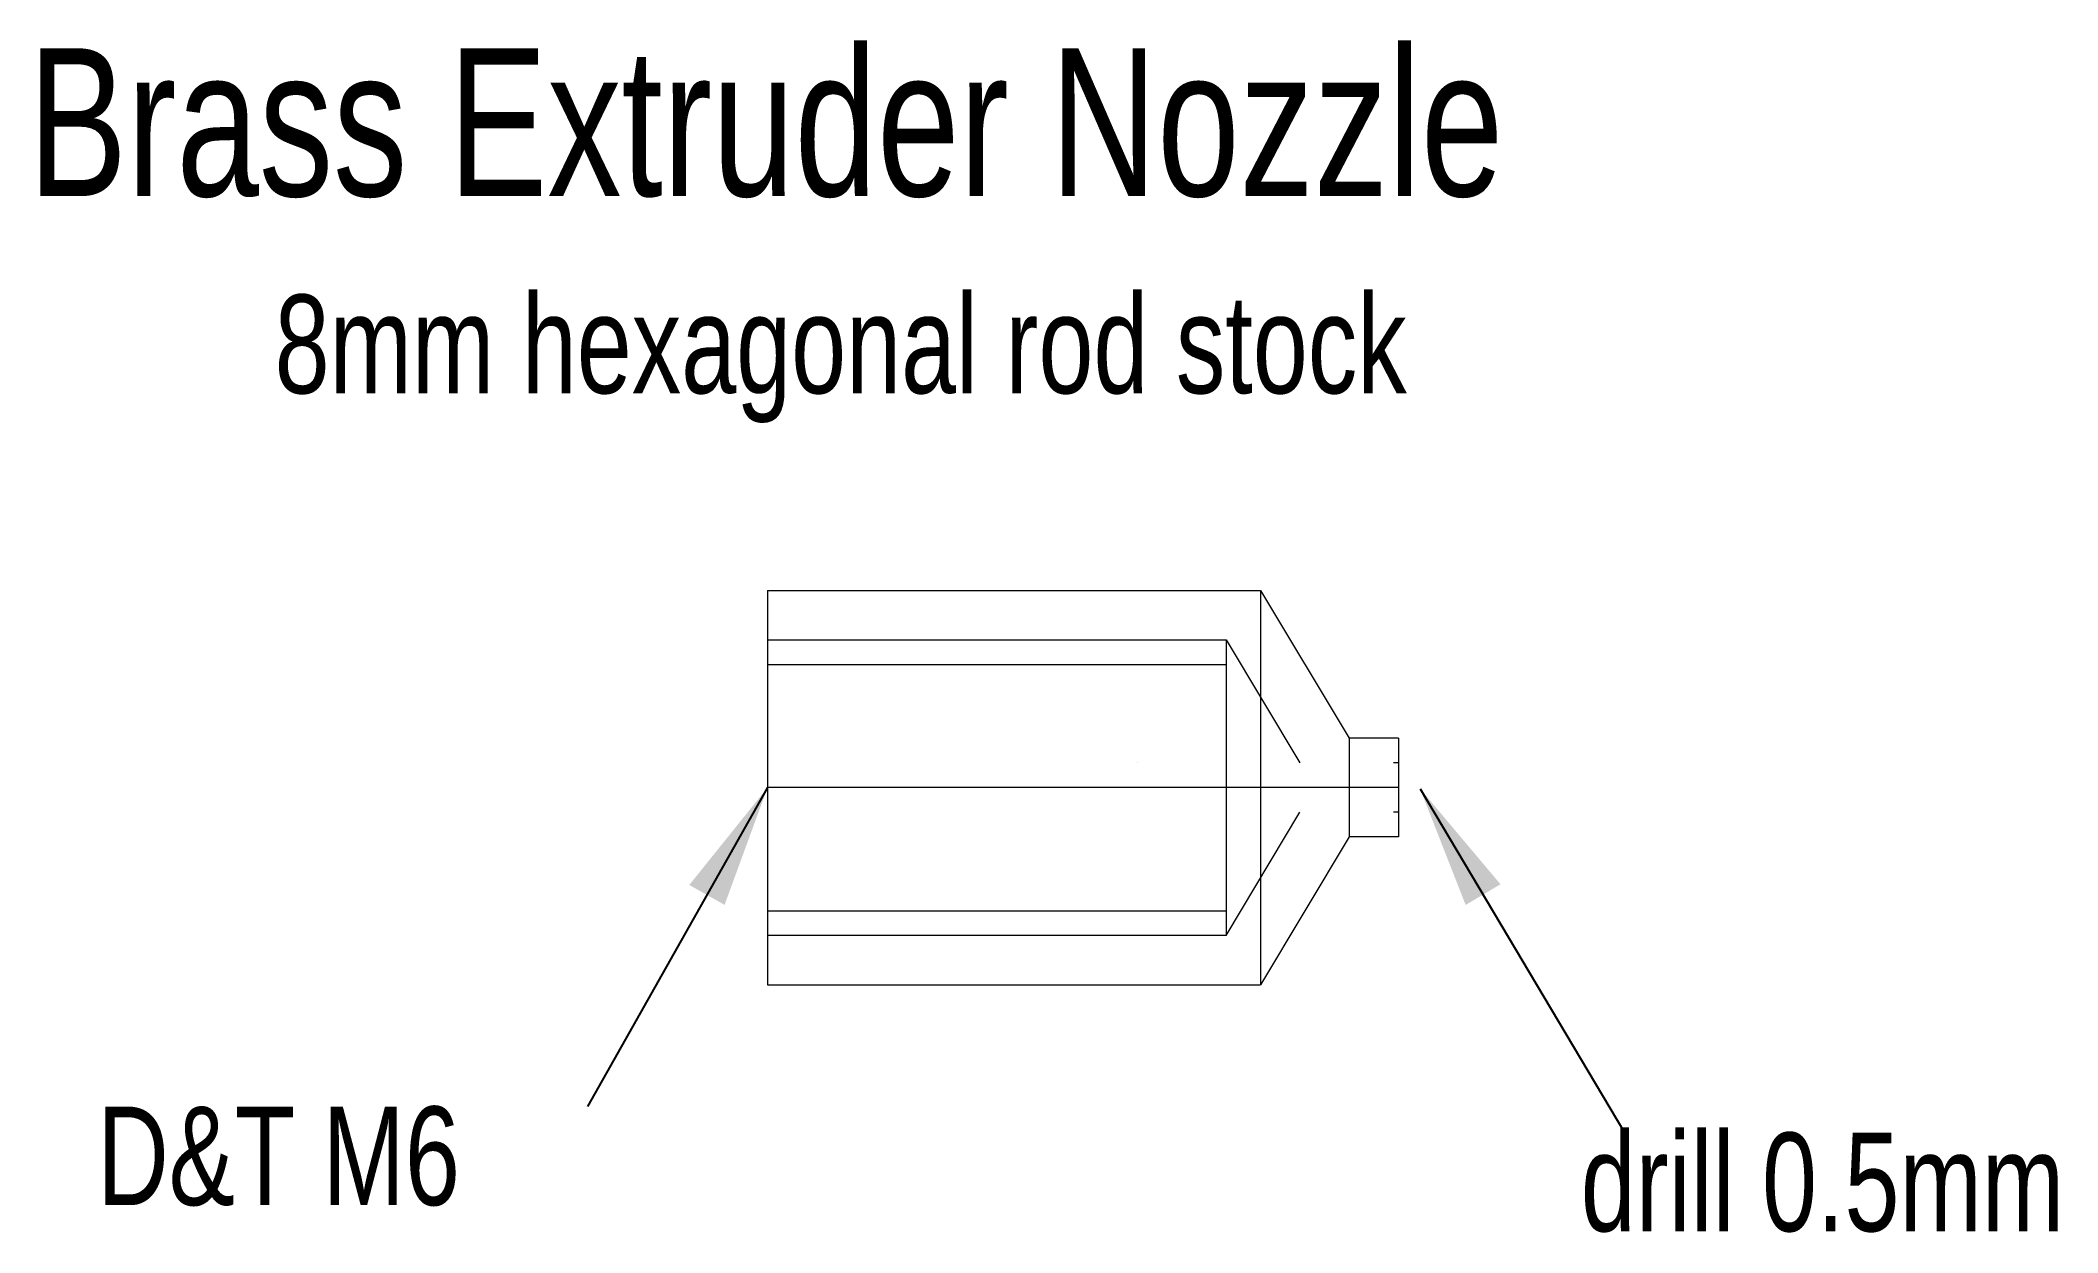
# Model space of a CAD drawing. Header units: millimetres. Extents: x 65.2 to 106.2, y 51 to 75.2.
import ezdxf

# ---------------------------------------------------------------- set-up
doc = ezdxf.new("R2010")
doc.units = ezdxf.units.MM
for name, pattern in [('CENTER2', [28.575, 19.05, -3.175, 3.175, -3.175]), ('DASHEDX2', [38.1, 25.4, -12.7]), ('DOT2', [3.175, 0, -3.175])]:
    doc.linetypes.add(name, pattern=pattern)
doc.layers.get('0').update_dxf_attribs({"linetype": 'CONTINUOUS', "lineweight": 0, "true_color": 0x000000})
doc.styles.get("Standard").update_dxf_attribs({"font": 'txt', "width": 0.75})
doc.dimstyles.get("Standard").update_dxf_attribs({"dimtxt": 2.5, "dimasz": 2.5, "dimexe": 1.25, "dimexo": 0.625, "dimtad": 1, "dimtxsty": 'Standard', "dimcen": 2.5, "dimadec": 0, "dimazin": 0, "dimtfac": 1, "dimtmove": 0, "dimatfit": 3, "dimfxl": 1, "dimarcsym": 0})

msp = doc.modelspace()

# ---------------------------------------------------------------- linework, layer by layer
for p, q in [((80, 64), (80, 56)), ((80, 64), (90, 64)), ((90, 64), (91.803, 61)), ((90, 64), (90, 56)), ((92.803, 61), (91.803, 61)), ((91.803, 61), (91.803, 59)), ((92.803, 61), (92.803, 59)), ((91.803, 59), (90, 56)), ((92.803, 59), (91.803, 59)), ((80, 56), (90, 56))]:
    msp.add_line(p, q)
at = {"linetype": 'DASHEDX2', "lineweight": 0}
for p, q in [((80, 63), (89.303, 63)), ((89.303, 63), (90.803, 60.5)), ((89.303, 63), (89.303, 57)), ((80, 62.5), (89.303, 62.5)), ((89.303, 57), (90.803, 59.5)), ((80, 57.5), (89.303, 57.5)), ((89.303, 57), (80, 57))]:
    msp.add_line(p, q, dxfattribs=at)
at = {"linetype": 'DASHEDX2', "lineweight": 5}
msp.add_line((87.5, 60.5), (87.5, 60.5), dxfattribs=at)
at = {"linetype": 'DOT2'}
for p, q in [((92.803, 60.5), (90.803, 60.5)), ((92.803, 59.5), (90.803, 59.5))]:
    msp.add_line(p, q, dxfattribs=at)
at = {"linetype": 'CENTER2'}
msp.add_line((92.803, 60), (80, 60), dxfattribs=at)

# ---------------------------------------------------------------- texts
at = {"insert": (65, 75), "char_height": 3, "width": 100, "attachment_point": 1}
msp.add_mtext('Brass\\~Extruder\\~Nozzle', dxfattribs=at)
at = {"lineweight": 5, "char_height": 2, "width": 100, "attachment_point": 1}
for s, insert in [('8mm\\~hexagonal\\~rod\\~stock', (70, 70)), ('D&T\\~M6', (66.404, 53.53)), ('drill\\~0.5mm', (96.5, 53))]:
    msp.add_mtext(s, dxfattribs=dict(at, insert=insert))

# ---------------------------------------------------------------- leaders
at = {"lineweight": 5}
for points in [[(80, 60), (76.348, 53.53)], [(93.24, 59.978), (97.389, 53)]]:
    msp.add_leader(points, dimstyle='Standard', dxfattribs=at)

doc.saveas('drawing.dxf')
